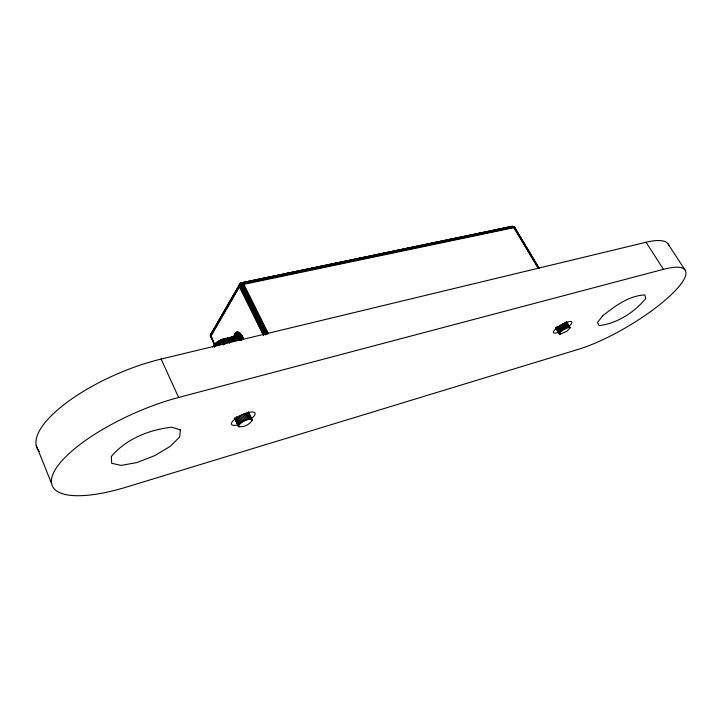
<?xml version="1.0" encoding="UTF-8"?>
<svg xmlns="http://www.w3.org/2000/svg" width="722" height="722" viewBox="0 0 722 722"><rect width="100%" height="100%" fill="white"/><g stroke="black" fill="none" stroke-linecap="round" stroke-linejoin="round"><path stroke-width="1.08" d="M211.149 335.288L210.896 334.557L212.015 333.122C210.382 333.79 209.479 337.634 211.889 337.634M559.279 333.808L560.958 331.479L564.405 329.133L568.006 327.562L570.209 327.743L566.923 331.272L560.191 334.205L559.424 334.042L555.868 328.059M236.383 332.183L236.284 334.611L234.244 336.912C236.347 331.921 241.256 336.208 241.924 339.818L242.899 339.286C242.493 334.909 235.39 330.116 234.47 336.813L234.054 336.01C234.226 333.582 236.672 330.775 239.162 332.517C237.177 342.075 220.607 335.865 216.401 345.522L214.416 345.603L212.476 346.921C215.679 342.237 226.961 333.528 229.551 343.149M263.395 335.369L239.451 286.95C237.881 284.712 242.014 280.813 242.691 284.594L267.212 334.042M245.579 282.293L240.679 283.123L240.733 284.964L265.461 334.954M266.012 334.611L240.868 283.015L511.943 226.356L513.694 226.645L515.057 227.944L539.081 268.521M239.162 332.517L240.146 333.257C237.096 342.345 221.88 336.443 217.512 345.73L216.401 345.522M268.394 333.654L243.865 284.242C242.782 280.84 237.98 283.89 239.704 286.58L263.665 335.026M234.424 334.665L234.56 336.975L235.264 335.17L234.948 333.555M238.44 425.565L238.45 426.458C243.296 427.875 249.866 424.401 252.375 420.114L252.276 419.699C247.475 418.137 241.446 421.756 238.44 425.565L235.083 418.444M234.316 336.407C235.291 329.286 242.854 334.376 243.287 339.033L242.899 339.286M239.135 285.858L243.278 283.313L513.225 226.907C516.104 228.585 512.539 225.129 510.779 226.961L512.367 226.636L511.393 226.491M210.887 335.234L210.86 333.925L212.006 332.95M240.146 333.257L241.103 334.295C237.177 342.39 223.982 337.364 219.262 345.423M240.507 283.25L239.695 284.26L240.047 286.21L264.017 334.665M214.389 345.125C215.409 341.984 219.56 343.158 221.501 344.701C226.816 338.654 237.547 342.282 242.014 335.595L241.103 334.295M211.69 334.142L211.546 333.203M211.158 333.537L210.373 335.92L211.266 337.075M220.12 341.434C221.293 337.851 225.571 340.522 226.627 342.815L240.245 339.114L242.845 337.111L242.014 335.595M234.948 336.154L235.155 335.685M210.86 333.925L210.454 335.559M234.83 336.1C236.753 331.019 241.942 336.308 242.448 339.548M234.641 336.569L235.67 335.026L235.607 332.716M211.483 334.133L211.772 333.609M214.308 347.273L217.412 343.121L222.8 339.665L236.464 335.91L237.7 334.539L238.188 332.084M211.32 334.087L212.06 333.14M239.244 284.82L240.273 283.403M239.894 283.773L210.653 334.376C209.876 335.08 210.86 337.472 211.104 335.901M239.135 285.325L242.953 282.979L512.873 226.645L514.75 227.529L514.84 228.703M511.203 226.916L510.779 226.961C514.19 227.34 513.55 225.652 510.779 226.961C511.609 227.033 514.091 226.735 512.124 226.374L241.265 282.825M511.663 226.952L511.528 226.464L510.779 226.961L513.929 226.888M223.856 339.593L224.795 338.681L235.318 336.118L236.96 334.448L237.249 331.967M226.627 342.815L224.425 343.979C221.871 340.215 217.051 340.631 214.687 344.403M212.927 346.795L215.779 343.419M214.416 345.603L219.118 341.163M239.433 284.54L242.619 282.753M239.83 283.89L240.679 283.123M240.904 283.123L210.409 335.667L215.039 345.847M243.287 339.033L242.845 337.111M223.152 344.981L224.425 343.979M240.995 283.06L240.065 283.593L240.471 285.84L264.46 334.295M239.072 339.584C238.278 337.58 235.868 334.927 233.684 336.795L236.942 335.531L239.009 337.111L240.769 340.315L241.365 340.071C240.534 337.869 238.269 333.663 235.435 335.531M234.217 336.614C236.87 334.268 239.442 338.257 240.155 340.531L240.769 340.315M217.818 341.75L222.087 339.611M218.134 341.912L220.445 340.703M240.787 283.06L241.374 282.78M240.769 283.204L266.608 334.313M214.687 344.538L210.535 334.864L240.164 283.629L242.285 282.627M241.202 282.97L242.168 282.862L243.287 284.387L267.817 333.826M240.363 283.376L241.175 283.214M220.896 340.143L225.363 338.546M178.641 397.452L663.446 269.315A76.875 18.7 -30.8 0 1 670.828 295.072A76.875 18.7 -30.8 0 1 578.927 349.141L126.386 487.106A104.464 33.266 -23.9 0 1 55.007 470.058A104.464 33.266 -23.9 0 1 178.641 397.452L161.123 359.06A103.219 36.028 -23.4 0 0 65.603 403.39A103.219 36.028 -23.4 0 0 39.277 451.412M234.199 336.443L236.699 337.174L238.495 339.746M161.123 359.06L646.046 242.258A76.189 20.378 -31.1 0 1 668.78 245.381M224.289 339.033L232.637 337.048M241.401 282.907L512.791 226.419L514.217 227.61L538.359 267.808M257.682 279.766L269.784 277.239M278.593 275.407L282.988 274.486M285.19 274.026L293.998 272.194M306.101 269.667L318.203 267.14M327.012 265.299L342.418 262.086M347.914 260.94L352.318 260.019M354.52 259.559L366.623 257.041M375.431 255.2L390.837 251.987M396.333 250.841L400.737 249.92M402.939 249.46L415.042 246.933M423.841 245.101L439.247 241.888M444.752 240.733L460.158 237.52M465.663 236.374L470.058 235.453M472.26 234.993L484.372 232.466M493.171 230.634L508.577 227.421M511.068 226.681L513.441 226.843L515.066 228.161M513.847 226.744L510.779 226.961L512.223 226.383L513.838 227.665L537.98 267.88M513.874 227.295L514.994 228.414M514.118 226.916L514.75 227.529M513.883 226.852L538.675 267.799M210.698 335.134L211.979 333.004L211.194 334.024M667.958 243.774L684.979 269.947M646.046 242.258L663.446 269.315M539.172 268.286L514.786 227.665L513.92 227.195L243.585 283.737L239.244 286.399L210.625 335.91L210.716 337.228M516.555 231.563L517.701 233.468M519.425 236.338L520.571 238.242M521.717 240.155L523.441 243.016M525.156 245.886L526.302 247.79M528.026 250.651L529.172 252.565M530.318 254.478L531.464 256.382M532.61 258.296L534.325 261.156M536.049 264.017L537.195 265.931M566.635 321.759L570.209 327.743M566.174 321.38L569.775 327.364M566.445 322.535L569.315 327.328M565.849 322.599L568.728 327.391M565.136 322.761L568.006 327.562M564.324 323.032L567.194 327.833M563.431 323.384L566.301 328.194M562.492 323.826L565.362 328.627M561.536 324.331L564.405 329.133M560.588 324.882L563.449 329.692M559.676 325.469L562.546 330.279M558.837 326.073L561.707 330.875M558.097 326.669L560.958 331.479M556.897 326.29L560.326 332.048M556.978 327.788L559.83 332.589M556.066 327.31L560.191 334.205M555.877 327.725L559.74 334.178M556.012 328.293L559.424 334.042M515.057 227.944L513.838 227.665L242.691 284.594L239.451 286.95L210.824 336.434L214.741 345.504M248.521 412.027L252.375 420.114M248.891 413.544L249.857 415.565M250.814 417.578L252.258 420.61M248.079 412.109L251.464 419.202M247.872 413.038L250.769 419.121M247.005 413.074L249.911 419.166M246.003 413.228L248.91 419.329M244.893 413.498L247.799 419.599M243.711 413.877L246.608 419.987M242.484 414.356L245.39 420.466M241.265 414.915L244.162 421.025M240.074 415.529L242.971 421.648M238.964 416.197L241.852 422.307M237.953 416.883L240.841 423.002M236.608 416.558L239.975 423.688M235.904 417.235L239.271 424.365M235.877 418.886L238.756 424.987M238.332 424.924L239.289 426.946M234.506 417.93L238.765 426.765M234.623 418.345L238.45 426.458M36.226 445.393L51.605 483.532M211.131 337.544L210.806 335.829M210.878 337.409L210.589 336.308M238.161 424.861A13.023 4.043 -25.5 0 1 233.179 420.619A13.023 4.043 -25.5 0 1 250.597 412.109A13.023 4.043 -25.5 0 1 251.743 418.228M558.891 332.156A10.604 2.717 -30.3 0 1 554.857 329.81A10.604 2.717 -30.3 0 1 568.692 321.723A10.604 2.717 -30.3 0 1 568.81 326.362M180.356 429.915L179.715 436.927L170.338 446.277L154.779 455.591L136.9 462.567L121.143 465.419L111.675 463.28L111.332 456.494C126.16 438.868 149.246 429.707 171.746 427.198L180.356 429.915M602.59 315.902L597.545 322.454L599.043 325.658C617.148 323.447 634.322 312.491 645.748 298.475L644.791 294.928C628.654 295.713 614.81 306.209 602.59 315.902"/></g></svg>
